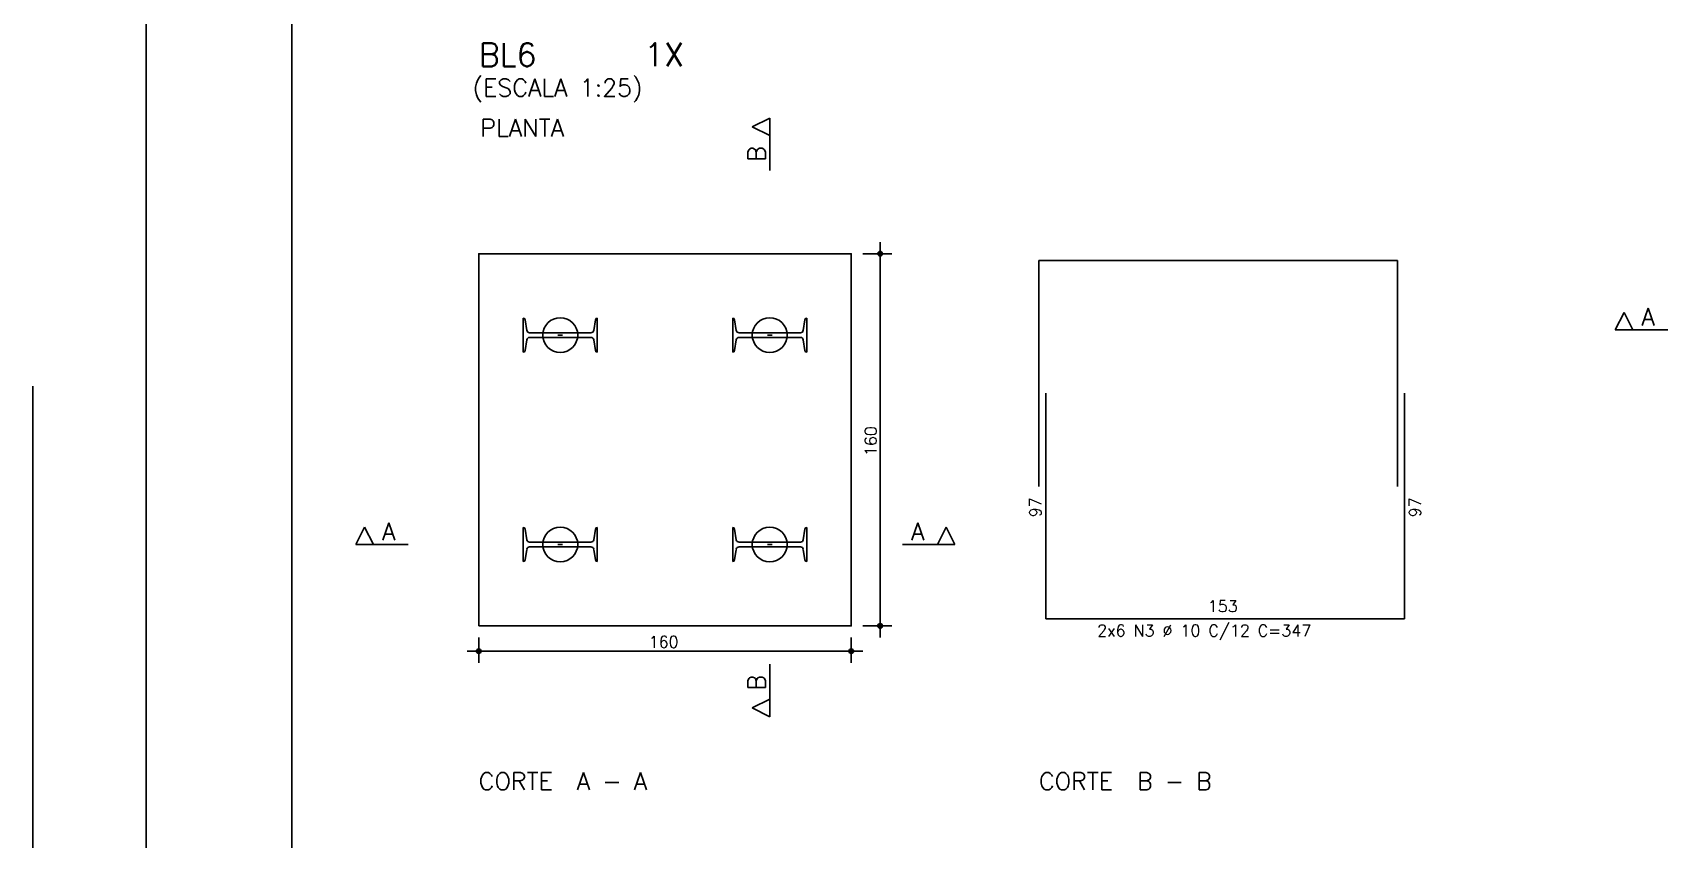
# Model space of a CAD drawing. Extents: x -37 to 86, y -2 to 60.
# Drawn here: x -36.75 to -8.6, y 15.16 to 29.02 of the extents above; entities that cross this region are included whole.
import ezdxf

# ---------------------------------------------------------------- set-up
doc = ezdxf.new("R2010")
doc.units = 0
doc.header["$MEASUREMENT"] = 0
doc.linetypes.add('HIDDEN', pattern=[0.375, 0.25, -0.125])
doc.layers.get('Defpoints').update_dxf_attribs({"linetype": 'CONTINUOUS'})
for name, color, linetype in [('ARQ_FOLHA', 7, 'CONTINUOUS'), ('PENA_01', 1, 'CONTINUOUS'), ('PENA_02', 2, 'CONTINUOUS'), ('PENA_03', 3, 'CONTINUOUS'), ('PENA_05', 5, 'CONTINUOUS'), ('PENA_06', 6, 'CONTINUOUS')]:
    doc.layers.add(name, color=color, linetype=linetype)
doc.styles.get("Standard").update_dxf_attribs({"font": 'ROMANS.SHX'})

msp = doc.modelspace()

# ---------------------------------------------------------------- linework, layer by layer
at = {"layer": 'ARQ_FOLHA', "color": 1}
for points in [[(-34.8, -0.5), (84.1, -0.5), (84.1, 58.9), (-34.8, 58.9)], [(-32.3, 0.5), (83.1, 0.5), (83.1, 57.9), (-32.3, 57.9)]]:
    msp.add_lwpolyline(points, close=True, dxfattribs=at)
at = {"layer": 'Defpoints', "color": 8, "linetype": 'HIDDEN', "ltscale": 100}
msp.add_lwpolyline([(-36.75, 60.45), (-36.75, -2.05), (86.05, -2.05), (86.05, 60.45)], close=True, dxfattribs=at)
at = {"layer": 'PENA_01', "linetype": 'Continuous'}
for p, q in [((-22.192, 18.626), (-22.192, 25.426)), ((-22.488, 25.226), (-21.992, 25.226)), ((-29.088, 18.626), (-29.088, 18.192)), ((-22.688, 18.626), (-22.688, 18.192)), ((-22.488, 18.826), (-21.992, 18.826)), ((-29.288, 18.392), (-22.488, 18.392))]:
    msp.add_line(p, q, dxfattribs=at)
at = {"layer": 'PENA_02', "linetype": 'Continuous'}
for centre, radius in [((-22.192, 25.226), 0.04), ((-22.192, 25.226), 0.02), ((-22.192, 18.826), 0.04), ((-22.192, 18.826), 0.02), ((-29.088, 18.392), 0.04), ((-29.088, 18.392), 0.02), ((-22.688, 18.392), 0.04), ((-22.688, 18.392), 0.02)]:
    msp.add_circle(centre, radius, dxfattribs=at)
at = {"layer": 'PENA_03', "linetype": 'Continuous'}
for p, q in [((-24.088, 27.556), (-24.388, 27.406)), ((-24.388, 27.406), (-24.088, 27.256)), ((-24.088, 26.656), (-24.088, 27.556)), ((-22.688, 25.226), (-22.688, 25.226)), ((-9.561, 23.917), (-9.411, 24.217)), ((-9.411, 24.217), (-9.261, 23.917)), ((-28.322, 24.12), (-28.322, 23.531)), ((-28.263, 23.908), (-28.292, 24.09)), ((-27.112, 23.908), (-27.084, 24.09)), ((-27.054, 24.12), (-27.054, 23.531)), ((-24.722, 24.12), (-24.722, 23.531)), ((-24.663, 23.908), (-24.692, 24.09)), ((-23.512, 23.908), (-23.484, 24.09)), ((-23.454, 24.12), (-23.454, 23.531)), ((-28.263, 23.743), (-28.292, 23.561)), ((-27.161, 23.866), (-28.214, 23.866)), ((-27.161, 23.786), (-28.214, 23.786)), ((-27.728, 23.826), (-27.648, 23.826)), ((-27.112, 23.743), (-27.084, 23.561)), ((-24.663, 23.743), (-24.692, 23.561)), ((-23.561, 23.866), (-24.614, 23.866)), ((-23.561, 23.786), (-24.614, 23.786)), ((-24.128, 23.826), (-24.048, 23.826)), ((-23.512, 23.743), (-23.484, 23.561)), ((-8.661, 23.917), (-9.561, 23.917)), ((-31.198, 20.226), (-31.048, 20.526)), ((-31.048, 20.526), (-30.898, 20.226)), ((-28.322, 20.52), (-28.322, 19.931)), ((-28.263, 20.308), (-28.292, 20.49)), ((-27.112, 20.308), (-27.084, 20.49)), ((-27.054, 20.52), (-27.054, 19.931)), ((-24.722, 20.52), (-24.722, 19.931)), ((-24.663, 20.308), (-24.692, 20.49)), ((-23.512, 20.308), (-23.484, 20.49)), ((-23.454, 20.52), (-23.454, 19.931)), ((-21.058, 20.526), (-21.208, 20.226)), ((-20.908, 20.226), (-21.058, 20.526)), ((-30.298, 20.226), (-31.198, 20.226)), ((-28.263, 20.143), (-28.292, 19.961)), ((-27.161, 20.266), (-28.214, 20.266)), ((-27.161, 20.186), (-28.214, 20.186)), ((-27.728, 20.226), (-27.648, 20.226)), ((-27.112, 20.143), (-27.084, 19.961)), ((-24.663, 20.143), (-24.692, 19.961)), ((-23.561, 20.266), (-24.614, 20.266)), ((-23.561, 20.186), (-24.614, 20.186)), ((-24.128, 20.226), (-24.048, 20.226)), ((-23.512, 20.143), (-23.484, 19.961)), ((-21.808, 20.226), (-20.908, 20.226)), ((-29.088, 18.826), (-29.088, 18.826)), ((-22.688, 18.826), (-22.688, 18.826)), ((-22.688, 18.826), (-22.688, 18.826)), ((-24.088, 18.166), (-24.088, 17.266)), ((-24.388, 17.416), (-24.088, 17.566)), ((-24.088, 17.266), (-24.388, 17.416))]:
    msp.add_line(p, q, dxfattribs=at)
msp.add_lwpolyline([(-29.088, 18.826), (-22.688, 18.826), (-22.688, 25.226), (-29.088, 25.226), (-29.088, 18.826)], dxfattribs=at)
for centre in [(-27.688, 23.826), (-24.088, 23.826), (-27.688, 20.226), (-24.088, 20.226)]:
    msp.add_circle(centre, 0.3, dxfattribs=at)
for centre, radius, start, end in [((-28.322, 24.09), 0.03, 0, 90), ((-27.054, 24.09), 0.03, 90, 180), ((-24.722, 24.09), 0.03, 0, 90), ((-23.454, 24.09), 0.03, 90, 180), ((-28.214, 23.916), 0.0499, 188.8418, 270), ((-28.214, 23.736), 0.0499, 90, 171.1582), ((-27.161, 23.916), 0.0499, 270, 351.1582), ((-27.161, 23.736), 0.0499, 8.8418, 90), ((-24.614, 23.916), 0.0499, 188.8418, 270), ((-24.614, 23.736), 0.0499, 90, 171.1582), ((-23.561, 23.916), 0.0499, 270, 351.1582), ((-23.561, 23.736), 0.0499, 8.8418, 90), ((-28.322, 23.561), 0.03, 270, 0), ((-27.054, 23.561), 0.03, 180, 270), ((-24.722, 23.561), 0.03, 270, 0), ((-23.454, 23.561), 0.03, 180, 270), ((-28.322, 20.49), 0.03, 0, 90), ((-28.214, 20.316), 0.0499, 188.8418, 270), ((-27.161, 20.316), 0.0499, 270, 351.1582), ((-27.054, 20.49), 0.03, 90, 180), ((-24.722, 20.49), 0.03, 0, 90), ((-24.614, 20.316), 0.0499, 188.8418, 270), ((-23.561, 20.316), 0.0499, 270, 351.1582), ((-23.454, 20.49), 0.03, 90, 180), ((-28.214, 20.136), 0.0499, 90, 171.1582), ((-27.161, 20.136), 0.0499, 8.8418, 90), ((-24.614, 20.136), 0.0499, 90, 171.1582), ((-23.561, 20.136), 0.0499, 8.8418, 90), ((-28.322, 19.961), 0.03, 270, 0), ((-27.054, 19.961), 0.03, 180, 270), ((-24.722, 19.961), 0.03, 270, 0), ((-23.454, 19.961), 0.03, 180, 270)]:
    msp.add_arc(centre, radius, start, end, dxfattribs=at)
at = {"layer": 'PENA_05', "linetype": 'Continuous'}
for p, q in [((-19.463, 21.226), (-19.463, 25.106)), ((-19.463, 25.106), (-13.303, 25.106)), ((-13.303, 25.106), (-13.303, 21.226)), ((-19.343, 22.826), (-19.343, 18.946)), ((-13.183, 18.946), (-13.183, 22.826)), ((-19.343, 18.946), (-13.183, 18.946))]:
    msp.add_line(p, q, dxfattribs=at)

# ---------------------------------------------------------------- texts
at = {"layer": 'PENA_02', "linetype": 'Continuous'}
msp.add_text('1X', height=0.4, dxfattribs=at).set_placement((-26.245, 28.449))
at = {"layer": 'PENA_03', "linetype": 'Continuous'}
for s, height, p in [('(ESCALA 1:25)', 0.3, (-29.193, 27.93)), ('PLANTA', 0.3, (-29.061, 27.241)), ('A', 0.3, (-9.111, 23.992)), ('A', 0.3, (-30.748, 20.301)), ('A', 0.3, (-21.658, 20.301)), ('153', 0.2, (-16.563, 19.066)), ('2x6 N3 %%c 10 C/12 C=347', 0.2, (-18.463, 18.646)), ('160', 0.2, (-26.168, 18.452)), ('CORTE  A - A', 0.3, (-29.088, 16.006)), ('CORTE  B - B', 0.3, (-19.463, 16.006))]:
    msp.add_text(s, height=height, dxfattribs=at).set_placement(p)
for s, height, p in [('B', 0.3, (-24.163, 26.806)), ('160', 0.2, (-22.252, 21.746)), ('97', 0.2, (-19.423, 20.696)), ('97', 0.2, (-12.903, 20.696)), ('B', 0.3, (-24.163, 17.716))]:
    msp.add_text(s, height=height, rotation=90, dxfattribs=at).set_placement(p)
at = {"layer": 'PENA_06', "linetype": 'Continuous'}
msp.add_text('BL6', height=0.4, dxfattribs=at).set_placement((-29.088, 28.446))

doc.saveas('drawing.dxf')
